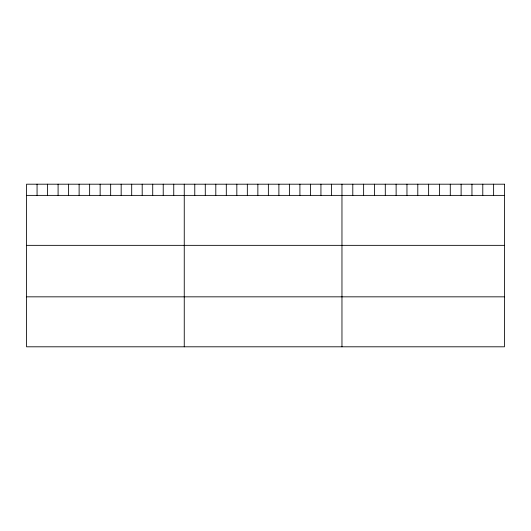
<?xml version="1.0" encoding="UTF-8"?>
<svg xmlns="http://www.w3.org/2000/svg" width="531" height="531" viewBox="0 0 531 531"><rect width="100%" height="100%" fill="white"/><g stroke="black" fill="none" stroke-linecap="round" stroke-linejoin="round"><path stroke-width="0.8" d="M26.55 195.381L504.45 195.381M26.55 245.349L504.45 245.349M26.55 296.836L504.45 296.836M493.618 184.197L493.618 195.381M482.785 184.197L482.785 195.381M471.953 184.197L471.953 195.381M461.12 184.197L461.12 195.381M450.288 184.197L450.288 195.381M439.456 184.197L439.456 195.381M428.623 184.197L428.623 195.381M417.791 184.197L417.791 195.381M406.958 184.197L406.958 195.381M396.126 184.197L396.126 195.381M385.294 184.197L385.294 195.381M374.461 184.197L374.461 195.381M363.629 184.197L363.629 195.381M352.796 184.197L352.796 195.381M341.964 184.197L341.964 346.803M331.45 184.197L331.45 195.381M320.936 184.197L320.936 195.381M310.423 184.197L310.423 195.381M299.909 184.197L299.909 195.381M289.395 184.197L289.395 195.381M278.881 184.197L278.881 195.381M268.367 184.197L268.367 195.381M257.854 184.197L257.854 195.381M247.34 184.197L247.34 195.381M236.826 184.197L236.826 195.381M226.312 184.197L226.312 195.381M215.798 184.197L215.798 195.381M205.285 184.197L205.285 195.381M194.771 184.197L194.771 195.381M184.257 184.197L184.257 346.803M173.743 184.197L173.743 195.381M163.229 184.197L163.229 195.381M152.716 184.197L152.716 195.381M142.202 184.197L142.202 195.381M131.688 184.197L131.688 195.381M121.174 184.197L121.174 195.381M110.66 184.197L110.66 195.381M100.147 184.197L100.147 195.381M89.633 184.197L89.633 195.381M79.119 184.197L79.119 195.381M68.605 184.197L68.605 195.381M58.091 184.197L58.091 195.381M47.578 184.197L47.578 195.381M37.064 184.197L37.064 195.381M504.45 184.197L26.55 184.197L26.55 346.803L504.45 346.803L504.45 184.197"/></g></svg>
